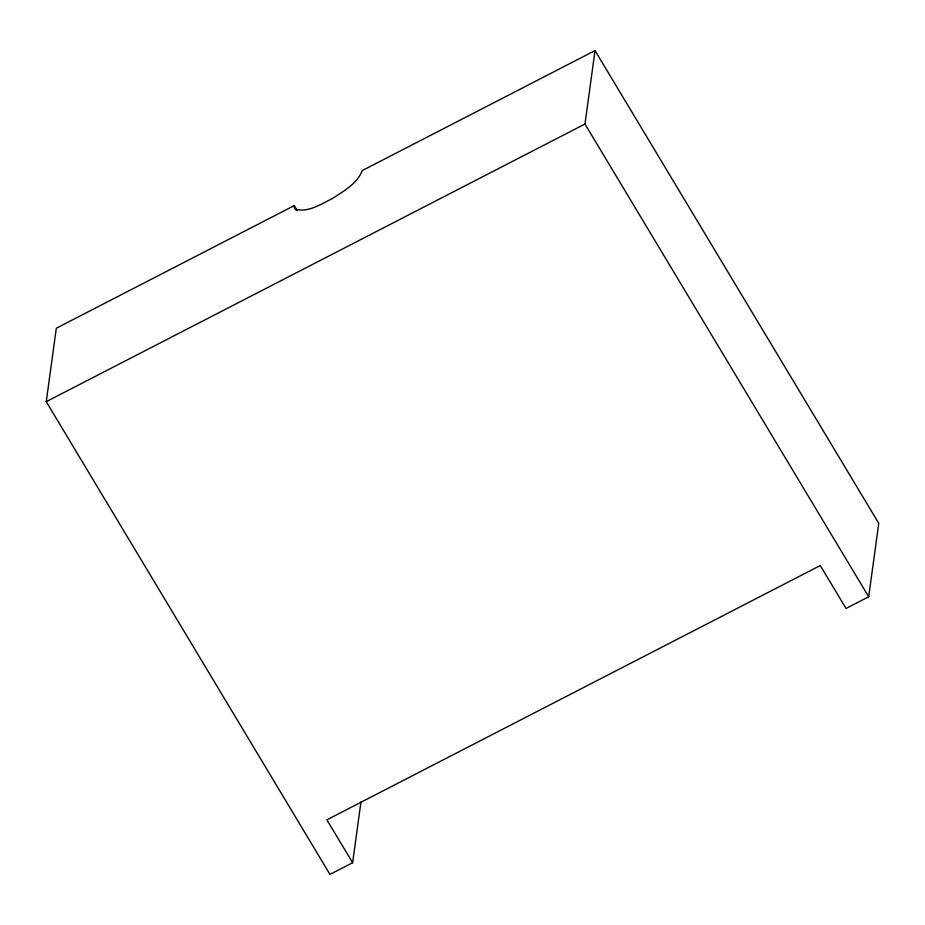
<?xml version="1.0" encoding="UTF-8"?>
<svg xmlns="http://www.w3.org/2000/svg" width="925" height="925" viewBox="0 0 925 925"><rect width="100%" height="100%" fill="white"/><g stroke="black" fill="none" stroke-linecap="round" stroke-linejoin="round"><path stroke-width="1.39" d="M360.947 801.998L352.633 862.736L329.971 874.414L46.25 401.67L56.309 328.225L294.266 205.593L297.122 210.357M352.633 862.736L326.883 819.827L820.278 565.545L846.028 608.453L868.691 596.775L584.97 124.031L595.029 50.586L362.253 170.558C357.189 183.751 343.522 191.163 332.295 198.597C321.172 203.939 308.476 212.773 295.665 209.247L294.451 207.72L294.266 205.593M868.691 596.775L878.75 523.33L595.029 50.586M46.25 401.67L584.97 124.031M294.451 207.72L295.884 210.102"/></g></svg>
